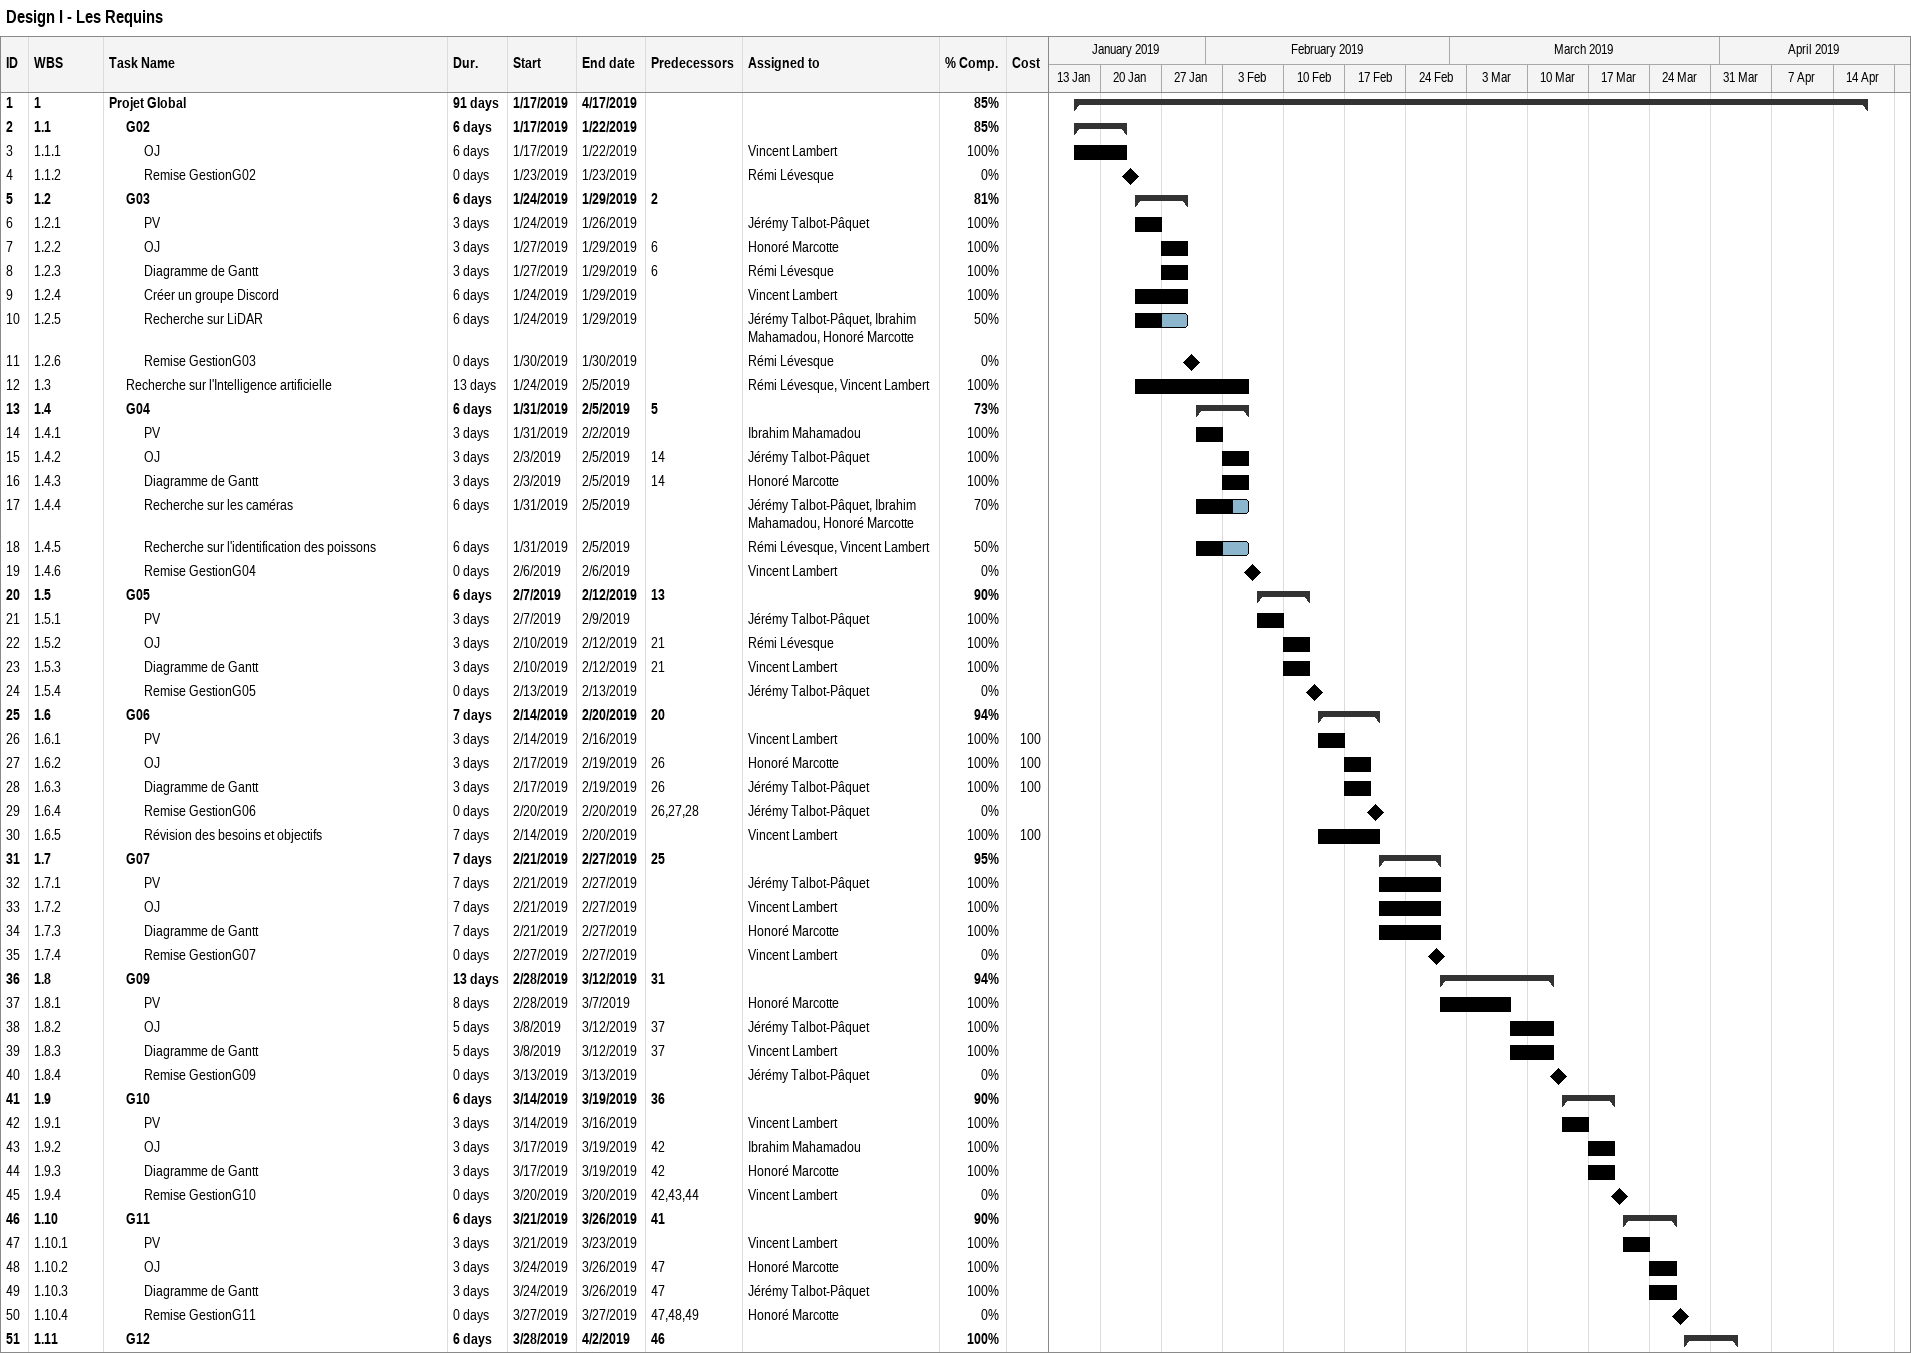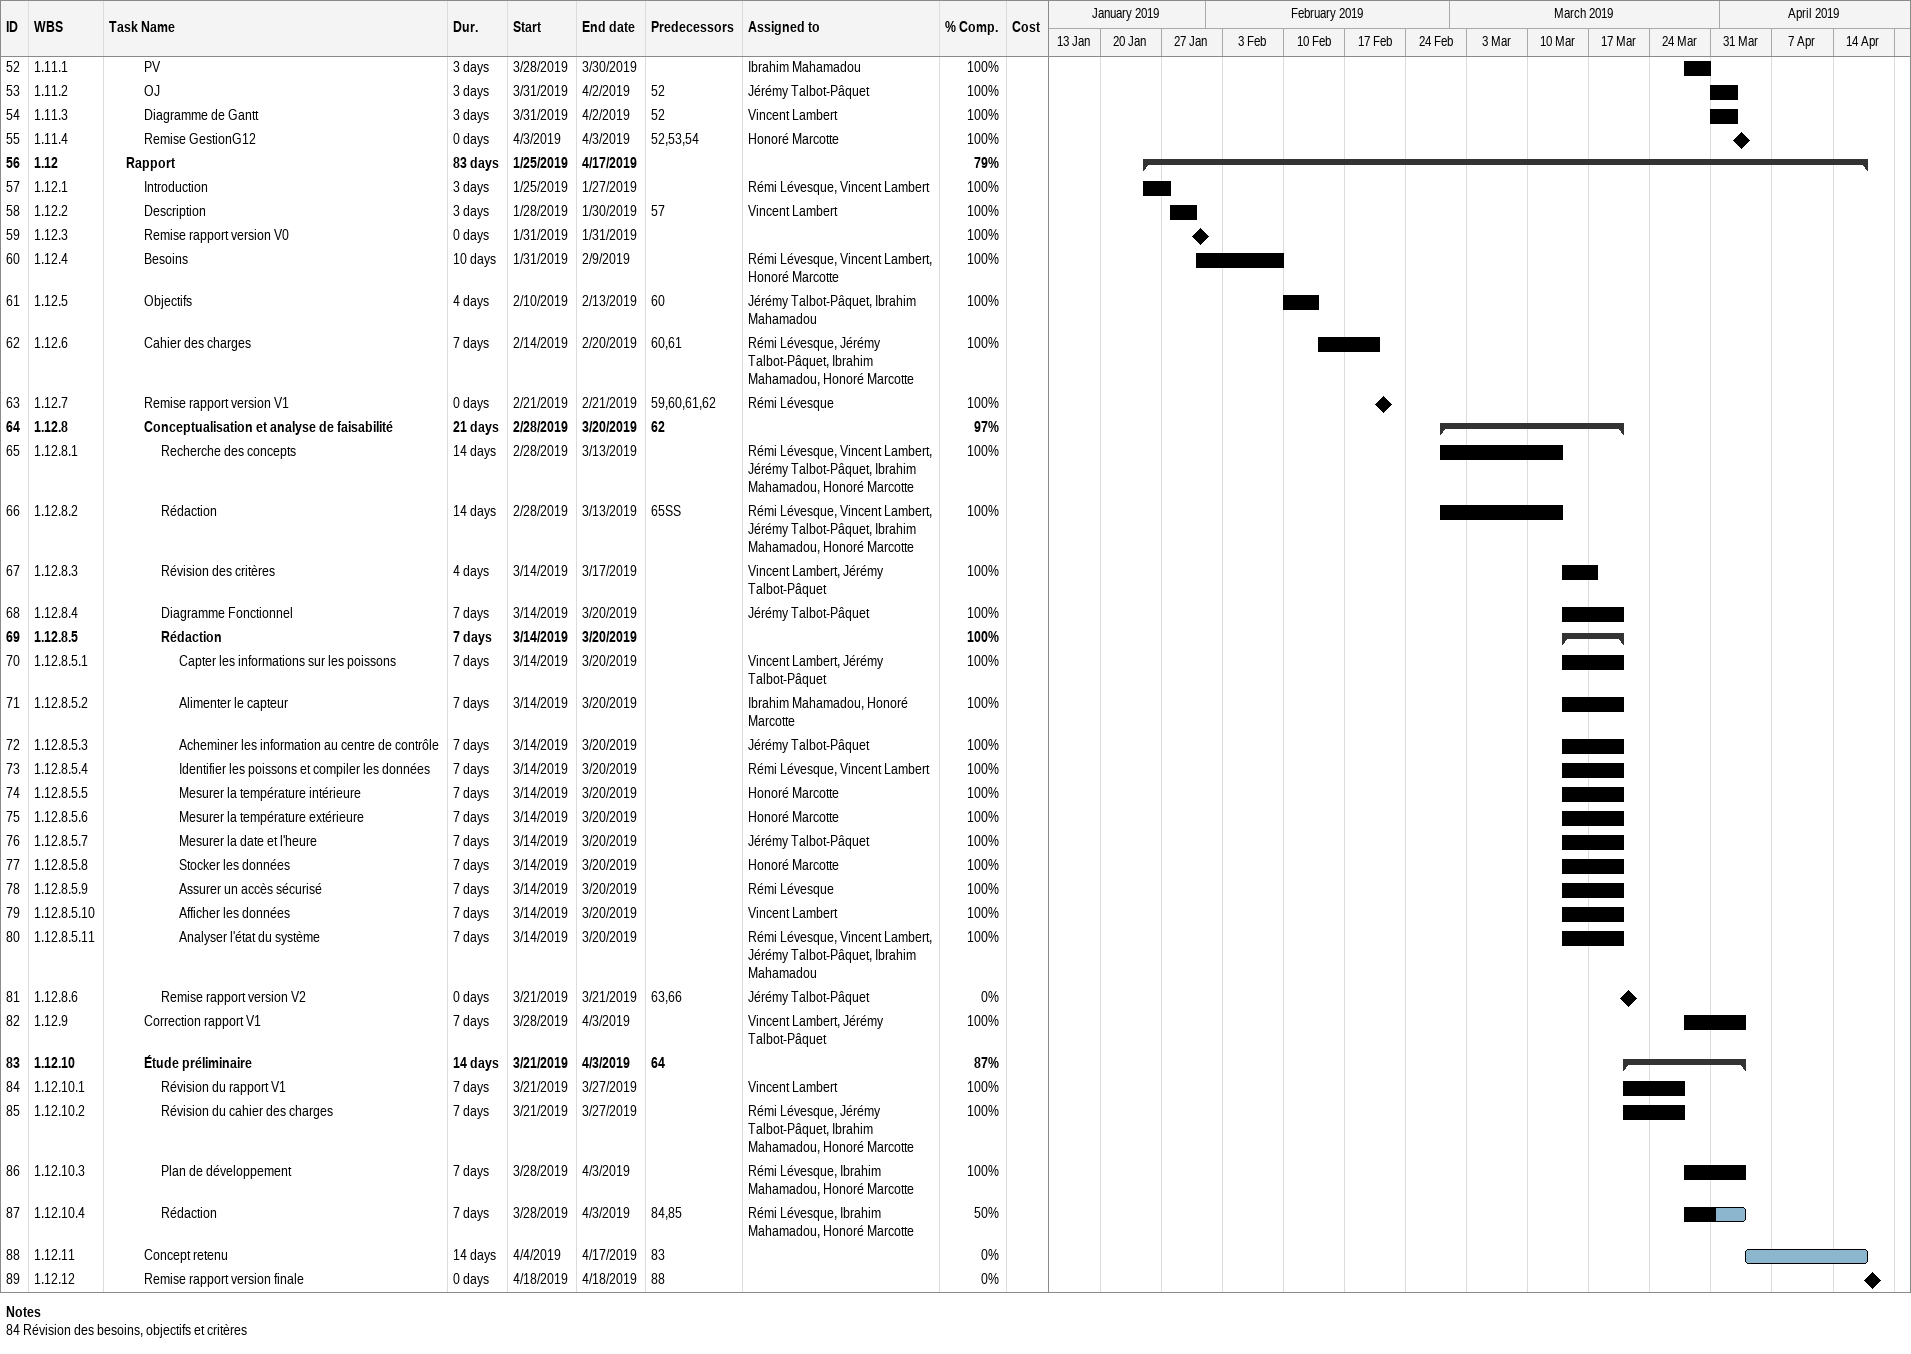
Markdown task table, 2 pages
Design I - Les Requins

| ID | WBS | Task | Duration | Start | Finish | Predecessors | Resources | % complete | Cost |
|---|---|---|---|---|---|---|---|---|---|
| 1 | 1 | **Projet Global** | 91d | 2019-01-17 | 2019-04-17 |  |  | 85 |  |
| 2 | 1.1 | **G02** | 6d | 2019-01-17 | 2019-01-22 |  |  | 85 |  |
| 3 | 1.1.1 | OJ | 6d | 2019-01-17 | 2019-01-22 |  | Vincent Lambert | 100 |  |
| 4 | 1.1.2 | Remise GestionG02 | 0d | 2019-01-23 | 2019-01-23 |  | Rémi Lévesque | 0 |  |
| 5 | 1.2 | **G03** | 6d | 2019-01-24 | 2019-01-29 | 2 |  | 81 |  |
| 6 | 1.2.1 | PV | 3d | 2019-01-24 | 2019-01-26 |  | Jérémy Talbot-Pâquet | 100 |  |
| 7 | 1.2.2 | OJ | 3d | 2019-01-27 | 2019-01-29 | 6 | Honoré Marcotte | 100 |  |
| 8 | 1.2.3 | Diagramme de Gantt | 3d | 2019-01-27 | 2019-01-29 | 6 | Rémi Lévesque | 100 |  |
| 9 | 1.2.4 | Créer un groupe Discord | 6d | 2019-01-24 | 2019-01-29 |  | Vincent Lambert | 100 |  |
| 10 | 1.2.5 | Recherche sur LiDAR | 6d | 2019-01-24 | 2019-01-29 |  | Jérémy Talbot-Pâquet, Ibrahim Mahamadou, Honoré Marcotte | 50 |  |
| 11 | 1.2.6 | Remise GestionG03 | 0d | 2019-01-30 | 2019-01-30 |  | Rémi Lévesque | 0 |  |
| 12 | 1.3 | Recherche sur l'Intelligence artificielle | 13d | 2019-01-24 | 2019-02-05 |  | Rémi Lévesque, Vincent Lambert | 100 |  |
| 13 | 1.4 | **G04** | 6d | 2019-01-31 | 2019-02-05 | 5 |  | 73 |  |
| 14 | 1.4.1 | PV | 3d | 2019-01-31 | 2019-02-02 |  | Ibrahim Mahamadou | 100 |  |
| 15 | 1.4.2 | OJ | 3d | 2019-02-03 | 2019-02-05 | 14 | Jérémy Talbot-Pâquet | 100 |  |
| 16 | 1.4.3 | Diagramme de Gantt | 3d | 2019-02-03 | 2019-02-05 | 14 | Honoré Marcotte | 100 |  |
| 17 | 1.4.4 | Recherche sur les caméras | 6d | 2019-01-31 | 2019-02-05 |  | Jérémy Talbot-Pâquet, Ibrahim Mahamadou, Honoré Marcotte | 70 |  |
| 18 | 1.4.5 | Recherche sur l'identification des poissons | 6d | 2019-01-31 | 2019-02-05 |  | Rémi Lévesque, Vincent Lambert | 50 |  |
| 19 | 1.4.6 | Remise GestionG04 | 0d | 2019-02-06 | 2019-02-06 |  | Vincent Lambert | 0 |  |
| 20 | 1.5 | **G05** | 6d | 2019-02-07 | 2019-02-12 | 13 |  | 90 |  |
| 21 | 1.5.1 | PV | 3d | 2019-02-07 | 2019-02-09 |  | Jérémy Talbot-Pâquet | 100 |  |
| 22 | 1.5.2 | OJ | 3d | 2019-02-10 | 2019-02-12 | 21 | Rémi Lévesque | 100 |  |
| 23 | 1.5.3 | Diagramme de Gantt | 3d | 2019-02-10 | 2019-02-12 | 21 | Vincent Lambert | 100 |  |
| 24 | 1.5.4 | Remise GestionG05 | 0d | 2019-02-13 | 2019-02-13 |  | Jérémy Talbot-Pâquet | 0 |  |
| 25 | 1.6 | **G06** | 7d | 2019-02-14 | 2019-02-20 | 20 |  | 94 |  |
| 26 | 1.6.1 | PV | 3d | 2019-02-14 | 2019-02-16 |  | Vincent Lambert | 100 | 100 |
| 27 | 1.6.2 | OJ | 3d | 2019-02-17 | 2019-02-19 | 26 | Honoré Marcotte | 100 | 100 |
| 28 | 1.6.3 | Diagramme de Gantt | 3d | 2019-02-17 | 2019-02-19 | 26 | Jérémy Talbot-Pâquet | 100 | 100 |
| 29 | 1.6.4 | Remise GestionG06 | 0d | 2019-02-20 | 2019-02-20 | 26, 27, 28 | Jérémy Talbot-Pâquet | 0 |  |
| 30 | 1.6.5 | Révision des besoins et objectifs | 7d | 2019-02-14 | 2019-02-20 |  | Vincent Lambert | 100 | 100 |
| 31 | 1.7 | **G07** | 7d | 2019-02-21 | 2019-02-27 | 25 |  | 95 |  |
| 32 | 1.7.1 | PV | 7d | 2019-02-21 | 2019-02-27 |  | Jérémy Talbot-Pâquet | 100 |  |
| 33 | 1.7.2 | OJ | 7d | 2019-02-21 | 2019-02-27 |  | Vincent Lambert | 100 |  |
| 34 | 1.7.3 | Diagramme de Gantt | 7d | 2019-02-21 | 2019-02-27 |  | Honoré Marcotte | 100 |  |
| 35 | 1.7.4 | Remise GestionG07 | 0d | 2019-02-27 | 2019-02-27 |  | Vincent Lambert | 0 |  |
| 36 | 1.8 | **G09** | 13d | 2019-02-28 | 2019-03-12 | 31 |  | 94 |  |
| 37 | 1.8.1 | PV | 8d | 2019-02-28 | 2019-03-07 |  | Honoré Marcotte | 100 |  |
| 38 | 1.8.2 | OJ | 5d | 2019-03-08 | 2019-03-12 | 37 | Jérémy Talbot-Pâquet | 100 |  |
| 39 | 1.8.3 | Diagramme de Gantt | 5d | 2019-03-08 | 2019-03-12 | 37 | Vincent Lambert | 100 |  |
| 40 | 1.8.4 | Remise GestionG09 | 0d | 2019-03-13 | 2019-03-13 |  | Jérémy Talbot-Pâquet | 0 |  |
| 41 | 1.9 | **G10** | 6d | 2019-03-14 | 2019-03-19 | 36 |  | 90 |  |
| 42 | 1.9.1 | PV | 3d | 2019-03-14 | 2019-03-16 |  | Vincent Lambert | 100 |  |
| 43 | 1.9.2 | OJ | 3d | 2019-03-17 | 2019-03-19 | 42 | Ibrahim Mahamadou | 100 |  |
| 44 | 1.9.3 | Diagramme de Gantt | 3d | 2019-03-17 | 2019-03-19 | 42 | Honoré Marcotte | 100 |  |
| 45 | 1.9.4 | Remise GestionG10 | 0d | 2019-03-20 | 2019-03-20 | 42, 43, 44 | Vincent Lambert | 0 |  |
| 46 | 1.10 | **G11** | 6d | 2019-03-21 | 2019-03-26 | 41 |  | 90 |  |
| 47 | 1.10.1 | PV | 3d | 2019-03-21 | 2019-03-23 |  | Vincent Lambert | 100 |  |
| 48 | 1.10.2 | OJ | 3d | 2019-03-24 | 2019-03-26 | 47 | Honoré Marcotte | 100 |  |
| 49 | 1.10.3 | Diagramme de Gantt | 3d | 2019-03-24 | 2019-03-26 | 47 | Jérémy Talbot-Pâquet | 100 |  |
| 50 | 1.10.4 | Remise GestionG11 | 0d | 2019-03-27 | 2019-03-27 | 47, 48, 49 | Honoré Marcotte | 0 |  |
| 51 | 1.11 | **G12** | 6d | 2019-03-28 | 2019-04-02 | 46 |  | 100 |  |
| 52 | 1.11.1 | PV | 3d | 2019-03-28 | 2019-03-30 |  | Ibrahim Mahamadou | 100 |  |
| 53 | 1.11.2 | OJ | 3d | 2019-03-31 | 2019-04-02 | 52 | Jérémy Talbot-Pâquet | 100 |  |
| 54 | 1.11.3 | Diagramme de Gantt | 3d | 2019-03-31 | 2019-04-02 | 52 | Vincent Lambert | 100 |  |
| 55 | 1.11.4 | Remise GestionG12 | 0d | 2019-04-03 | 2019-04-03 | 52, 53, 54 | Honoré Marcotte | 100 |  |
| 56 | 1.12 | **Rapport** | 83d | 2019-01-25 | 2019-04-17 |  |  | 79 |  |
| 57 | 1.12.1 | Introduction | 3d | 2019-01-25 | 2019-01-27 |  | Rémi Lévesque, Vincent Lambert | 100 |  |
| 58 | 1.12.2 | Description | 3d | 2019-01-28 | 2019-01-30 | 57 | Vincent Lambert | 100 |  |
| 59 | 1.12.3 | Remise rapport version V0 | 0d | 2019-01-31 | 2019-01-31 |  |  | 100 |  |
| 60 | 1.12.4 | Besoins | 10d | 2019-01-31 | 2019-02-09 |  | Rémi Lévesque, Vincent Lambert, Honoré Marcotte | 100 |  |
| 61 | 1.12.5 | Objectifs | 4d | 2019-02-10 | 2019-02-13 | 60 | Jérémy Talbot-Pâquet, Ibrahim Mahamadou | 100 |  |
| 62 | 1.12.6 | Cahier des charges | 7d | 2019-02-14 | 2019-02-20 | 60, 61 | Rémi Lévesque, Jérémy Talbot-Pâquet, Ibrahim Mahamadou, Honoré Marcotte | 100 |  |
| 63 | 1.12.7 | Remise rapport version V1 | 0d | 2019-02-21 | 2019-02-21 | 59, 60, 61, 62 | Rémi Lévesque | 100 |  |
| 64 | 1.12.8 | **Conceptualisation et analyse de faisabilité** | 21d | 2019-02-28 | 2019-03-20 | 62 |  | 97 |  |
| 65 | 1.12.8.1 | Recherche des concepts | 14d | 2019-02-28 | 2019-03-13 |  | Rémi Lévesque, Vincent Lambert, Jérémy Talbot-Pâquet, Ibrahim Mahamadou, Honoré Marcotte | 100 |  |
| 66 | 1.12.8.2 | Rédaction | 14d | 2019-02-28 | 2019-03-13 | 65SS | Rémi Lévesque, Vincent Lambert, Jérémy Talbot-Pâquet, Ibrahim Mahamadou, Honoré Marcotte | 100 |  |
| 67 | 1.12.8.3 | Révision des critères | 4d | 2019-03-14 | 2019-03-17 |  | Vincent Lambert, Jérémy Talbot-Pâquet | 100 |  |
| 68 | 1.12.8.4 | Diagramme Fonctionnel | 7d | 2019-03-14 | 2019-03-20 |  | Jérémy Talbot-Pâquet | 100 |  |
| 69 | 1.12.8.5 | **Rédaction** | 7d | 2019-03-14 | 2019-03-20 |  |  | 100 |  |
| 70 | 1.12.8.5.1 | Capter les informations sur les poissons | 7d | 2019-03-14 | 2019-03-20 |  | Vincent Lambert, Jérémy Talbot-Pâquet | 100 |  |
| 71 | 1.12.8.5.2 | Alimenter le capteur | 7d | 2019-03-14 | 2019-03-20 |  | Ibrahim Mahamadou, Honoré Marcotte | 100 |  |
| 72 | 1.12.8.5.3 | Acheminer les information au centre de contrôle | 7d | 2019-03-14 | 2019-03-20 |  | Jérémy Talbot-Pâquet | 100 |  |
| 73 | 1.12.8.5.4 | Identifier les poissons et compiler les données | 7d | 2019-03-14 | 2019-03-20 |  | Rémi Lévesque, Vincent Lambert | 100 |  |
| 74 | 1.12.8.5.5 | Mesurer la température intérieure | 7d | 2019-03-14 | 2019-03-20 |  | Honoré Marcotte | 100 |  |
| 75 | 1.12.8.5.6 | Mesurer la température extérieure | 7d | 2019-03-14 | 2019-03-20 |  | Honoré Marcotte | 100 |  |
| 76 | 1.12.8.5.7 | Mesurer la date et l'heure | 7d | 2019-03-14 | 2019-03-20 |  | Jérémy Talbot-Pâquet | 100 |  |
| 77 | 1.12.8.5.8 | Stocker les données | 7d | 2019-03-14 | 2019-03-20 |  | Honoré Marcotte | 100 |  |
| 78 | 1.12.8.5.9 | Assurer un accès sécurisé | 7d | 2019-03-14 | 2019-03-20 |  | Rémi Lévesque | 100 |  |
| 79 | 1.12.8.5.10 | Afficher les données | 7d | 2019-03-14 | 2019-03-20 |  | Vincent Lambert | 100 |  |
| 80 | 1.12.8.5.11 | Analyser l'état du système | 7d | 2019-03-14 | 2019-03-20 |  | Rémi Lévesque, Vincent Lambert, Jérémy Talbot-Pâquet, Ibrahim Mahamadou | 100 |  |
| 81 | 1.12.8.6 | Remise rapport version V2 | 0d | 2019-03-21 | 2019-03-21 | 63, 66 | Jérémy Talbot-Pâquet | 0 |  |
| 82 | 1.12.9 | Correction rapport V1 | 7d | 2019-03-28 | 2019-04-03 |  | Vincent Lambert, Jérémy Talbot-Pâquet | 100 |  |
| 83 | 1.12.10 | **Étude préliminaire** | 14d | 2019-03-21 | 2019-04-03 | 64 |  | 87 |  |
| 84 | 1.12.10.1 | Révision du rapport V1 | 7d | 2019-03-21 | 2019-03-27 |  | Vincent Lambert | 100 |  |
| 85 | 1.12.10.2 | Révision du cahier des charges | 7d | 2019-03-21 | 2019-03-27 |  | Rémi Lévesque, Jérémy Talbot-Pâquet, Ibrahim Mahamadou, Honoré Marcotte | 100 |  |
| 86 | 1.12.10.3 | Plan de développement | 7d | 2019-03-28 | 2019-04-03 |  | Rémi Lévesque, Ibrahim Mahamadou, Honoré Marcotte | 100 |  |
| 87 | 1.12.10.4 | Rédaction | 7d | 2019-03-28 | 2019-04-03 | 84, 85 | Rémi Lévesque, Ibrahim Mahamadou, Honoré Marcotte | 50 |  |
| 88 | 1.12.11 | Concept retenu | 14d | 2019-04-04 | 2019-04-17 | 83 |  | 0 |  |
| 89 | 1.12.12 | Remise rapport version finale | 0d | 2019-04-18 | 2019-04-18 | 88 |  | 0 |  |

Notes
- 84: Révision des besoins, objectifs et critères
